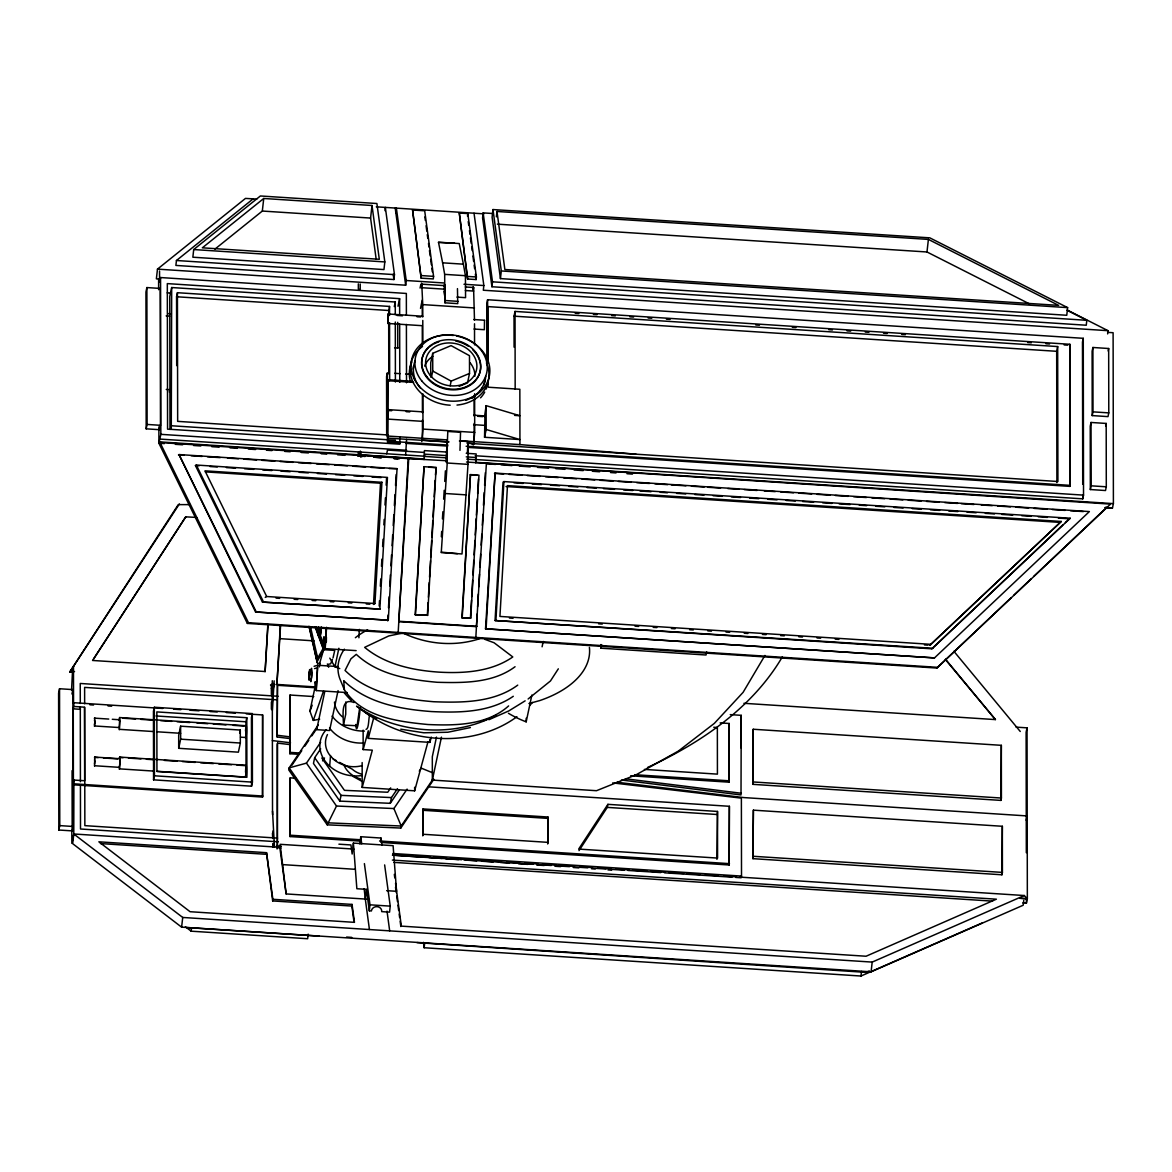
<?xml version="1.0" encoding="UTF-8"?>
<svg xmlns="http://www.w3.org/2000/svg" width="1172" height="1172" viewBox="0 0 1172 1172"><rect width="100%" height="100%" fill="white"/><g stroke="black" fill="none" stroke-linecap="round" stroke-linejoin="round"><path stroke-width="1.5" d="M459.395 440.994L468.053 441.566L468.009 464.361L462.017 553.96L441.258 552.627L447.235 463.013L447.294 440.218L445.946 461.973M94.756 721.688L94.478 719.945M94.8 761.258L94.551 759.646M119.91 721.293L119.28 729.76M119.984 760.818L119.354 769.286M323.706 637.158L323.619 643.677L325.201 648.629L356.142 650.621M326.343 641.934L326.402 637.231L323.97 637.07L325.23 645.801L326.285 628.046M318.125 633.554L318.579 627.079M318.315 631.811L318.447 635.913L319.37 627.635M321.187 627.753L320.176 637.407L319.78 634.433M321.362 626.991L321.26 630.272M94.844 722.597L94.712 717.85L94.449 718.7M119.91 763.968L119.969 762.371M245.534 772.202C246.618 749.977 246.765 786.222 245.549 775.132M447.235 439.573L446.737 455.952L447.807 431.457L460.537 432.278L459.981 450.37M308.749 676.581L308.91 673.827M309.965 673.168L309.056 680.185L309.672 669.564L309.144 678.661L308.91 676.977M311.942 672.845L311.752 676.303M319.136 630.346L319.18 627.738M326.578 627.269L325.201 648.629M358.91 637.788L359.321 629.393M94.786 723.666L94.727 722.392M94.786 761.888L94.566 763.998M245.519 731.064C246.691 714.246 246.809 741.656 245.519 736.749M280.342 624.896L276.9 684.668L280.533 626.126M421.788 441.595L422.975 429.084L422.916 393.895M473.503 444.935L474.704 432.424L474.631 393.733M457.402 553.667L441.287 552.129M267.831 624.544L265.106 671.644L268.022 624.427M359.496 709.119L357.094 725.732L343.425 725.116C343.645 717.147 339.631 696.783 354.061 702.526M359.98 707.551C360.493 709.88 356.757 739.4 355.761 724.501M381.925 482.293L380.49 483.216L373.502 604.43L374.937 603.521L381.925 482.293L204.983 470.836L266.674 596.504L374.937 603.521M379.186 606.027L379.494 600.621M380.329 586.19L380.739 578.968M381.471 566.34L381.882 559.132M382.614 546.504L383.024 539.296M383.859 524.866L384.182 519.445M385.002 505.015L385.427 497.807M386.159 485.179L386.57 477.971M379.845 609.088L387.449 477.414L196.325 465.035L195.446 465.592L262.455 602.086L379.845 609.088L262.455 602.086M387.712 620.911L388.049 615.08M388.474 607.77L389.104 596.826M389.734 585.868L390.364 574.925M390.891 565.798L391.521 554.839M392.049 545.712L392.679 534.754M393.206 525.627L393.836 514.669M394.363 505.542L394.993 494.599M395.521 485.472L396.165 474.513M388.298 620.193L397.044 468.683L179.008 454.56L255.569 612.004L388.298 620.193L255.569 612.004M398.187 632.411L408.222 458.618L446.664 460.743M466.529 462.032L486.395 463.306L476.447 626.654L398.817 621.629L408.75 458.281M415.196 614.67L424.03 466.69L436.16 467.482L427.619 615.271L415.196 614.67L427.619 615.271M415.489 614.494L424.03 466.69M427.326 615.461L428.073 602.686M428.381 597.207L429.23 582.616M429.538 577.137L430.49 560.714M430.695 557.066L431.648 540.644M431.853 536.996L432.805 520.573M433.01 516.925L433.962 500.503M434.182 496.855L435.12 480.432M435.442 474.968L436.16 467.482M461.944 617.703L470.485 474.587L478.967 475.143L470.719 618.069L461.944 617.703L470.719 618.069M462.237 617.527L470.485 474.587M470.426 618.259L471.481 600.167M471.686 596.548L472.624 580.257M472.931 574.837L473.766 560.363M474.089 554.942L474.924 540.468M475.231 535.033L476.169 518.757M476.389 515.138L477.326 498.847M477.634 493.427L478.469 478.952M475.832 637.436L477.18 613.982M477.605 606.73L478.337 594.058M478.747 586.806L479.48 574.134M479.905 566.882L480.637 554.21M481.15 545.156L481.78 534.285M482.307 525.232L482.937 514.362M483.45 505.308L484.183 492.636M484.607 485.384L485.34 472.712M485.53 628.822L495.067 473.092L1089.374 511.578L934.494 657.902L485.53 628.822L934.494 657.902M486.102 628.47L495.067 473.092M495.053 620.53L503.037 482.132L503.916 481.575L1070.212 518.244L931.887 648.819L495.053 620.53L932.751 648.263M495.932 619.973L503.916 481.575M441.331 536.747L441.668 531.385M442.43 518.874L442.87 511.725M443.646 499.199L444.203 490.292M444.745 481.443L445.404 470.822M467.335 453.081L468.053 441.566M271.889 707.815L272.373 700.885M272.622 697.413L273.223 683.496M272.344 710.349L274.16 680.844M318.198 630.932L318.432 628.236M94.698 723.065L94.463 726.244M119.734 764.906L119.383 767.66M329.669 766.166L330.504 755.837M317.436 656.584L316.997 661.858L323.824 649.698L324.527 644.322M347.249 692.579L316.308 690.572L317.744 665.257L337.756 666.56M311.591 677.958L311.562 668.304L311.166 669.417M319.062 631.327L318.535 634.374L318.315 633.437M321.011 631.752L320.264 636.03L319.971 634.711M94.654 723.666L94.493 724.692M73.895 780.054L73.397 782.427L73.265 708.84L73.777 706.467L84.531 707.17L84.648 780.742L73.895 780.054L73.777 833.981L72.679 843.679L181.616 927.155L871.104 971.808L1023.2 905.238L1023.757 900.374M256.8 199.079L245.49 198.405L157.473 269.135L156.374 278.833L160.022 279.068M253.167 198.844L176.445 260.506L175.888 265.429L393.909 279.537L394.466 274.629L385.339 207.4L384.973 210.682M193.702 249.548L192.853 257.21L383.962 269.575L384.826 261.927L376.901 203.518L260.389 195.973L193.702 249.548L384.826 261.927M181.616 927.155L182.715 917.456L73.777 833.981L71.844 843.342L71.814 830.567M214.886 249.167L262.323 211.048L263.744 198.478L372.007 205.496L379.303 259.276L202.346 247.819L263.744 198.478M308.177 934.128L307.665 938.728L191.153 931.183L191.505 928.121M354.047 922.203L351.849 906.059L272.68 900.931L266.542 852.674L98.873 841.818L190.084 911.713L354.471 922.349L352.04 904.418L272.871 899.29L266.542 852.674M272.68 900.931L272.871 899.29M376.183 259.29L370.586 218.065L372.007 205.496M395.858 212.879L396.385 208.206L406.215 280.518L405.673 285.206L157.473 269.135M412.559 210.008L421.158 278.145L433.288 278.936L433.581 276.358L424.689 210.784L412.559 210.008L421.158 278.145M386.643 890.661L396.575 891.306L393.103 845.657L353.387 843.093L352.157 854.022L350.926 844.953L338.913 844.177M351.849 906.059L352.04 904.418M359.921 843.987L360.742 836.72L380.988 838.039L381.969 845.202M369.444 929.543L365.298 899.056L366.397 889.343L356.859 888.728L353.387 843.093M384.636 864.921L390.232 906.132L389.558 912.138L381.706 911.626A5.186 4.644 -7.7 0 0 377.076 906.645A5.186 4.644 -7.7 0 0 371.392 910.966L369.312 910.82L369.986 904.813L364.389 863.603M380.592 841.525L380.988 838.039M459.292 213.026L467.613 279.009L476.096 279.566L476.389 276.988L467.789 213.582L459.292 213.026L467.613 279.009M467.496 216.146L467.789 213.582M492.255 213.48L483.142 212.894L482.586 217.802L491.932 286.744L1086.254 325.23L1086.81 320.308L1067.267 310.404M482.674 218.505L483.23 213.582M474.03 213.231L483.846 285.543L483.318 290.231L1107.994 330.68L1107.643 333.917M492.973 209.554L492.108 217.201L500.444 278.599L1066.754 315.268L1067.619 307.621L929.806 237.843L492.973 209.554L501.308 270.952L500.444 278.599M496.386 216.864L496.987 211.473L928.4 239.41L1058.653 305.379L504.868 269.516L496.987 211.473M491.932 286.744L492.489 281.822L483.142 212.894M982.107 923.009L860.966 976.027L424.147 947.738L424.66 943.152M1029.558 303.929L926.979 251.98L928.4 239.41M860.966 976.027L861.493 971.442M871.104 971.808L872.188 962.095L1024.299 895.525L1027.346 898.748L1026.408 903.143L1022.775 902.909M369.429 715.799C368.521 719.168 368.916 729.145 366.06 729.365M309.13 673.197L309.584 671.087L309.804 672.772M311.503 677.343L310.8 681.679L310.39 678.72M323.985 643.457L323.516 647.032L319.18 635.224M444.203 286.451L444.554 284.151L444.994 302.815L457.739 303.636L457.461 288.62M94.507 758.006L94.786 757.097L119.661 758.709L119.793 759.603M94.522 766.048L94.786 757.097M119.266 718.788L119.647 717.557L246.193 725.746M119.31 720.311L119.573 719.462L119.734 721.073M119.324 727.856L119.647 717.557M119.339 758.313L119.72 757.083L246.267 765.287M311.356 678.5L310.873 680.302L310.58 678.998M387.917 323.472L388.21 313.993L387.917 323.472L422.286 325.699L422.316 345.579M514.581 415.401L519.885 415.738L486.146 405.659L486.19 429.494L519.928 439.559L484.549 437.273L484.944 415.972L473.898 415.181M59.538 688.74L58.6 693.15L58.834 830.025L72.181 830.875L73.118 826.48L72.869 689.605L59.538 688.74L59.772 825.615L58.834 830.025M146.881 287.565L145.943 291.96L146.178 428.835L159.524 429.699L160.461 425.304L160.227 288.429L146.881 287.565L147.115 424.44L146.178 428.835M72.854 669.036L73.484 666.092L73.543 703.713L73.763 702.702L162.747 708.459M71.946 694.014L72.869 689.605M406.391 315.327L406.347 293.454L160.564 277.544L159.568 282.276L159.539 270.981M395.286 314.741L395.257 302.01L171.683 287.536L169.75 296.663L169.984 429.465M176.694 365.62L176.562 296.765L177.426 292.707L389.529 306.434L389.543 315.502M169.354 392.063L169.852 389.69L166.263 389.456M486.395 463.306L1110.543 504.107L936.824 668.055L247.351 623.416L158.909 443.25L160.842 434.343L160.564 277.544M171.273 428.835L171.683 287.536M154.308 707.243L153.444 711.301L153.561 779.849L251.555 786.192L252.42 782.134L252.302 713.587L154.308 707.243L154.426 775.791L153.561 779.849M180.62 726.186L178.686 735.327L178.701 748.307L238.385 752.175L240.333 743.033L240.304 730.053L180.62 726.186L180.649 739.166L178.701 748.307M239.659 733.101L240.304 730.053M157.18 771.308L246.032 777.065L245.944 721.791L246.794 717.718L156.843 711.902L156.945 771.469L246.896 777.285L246.794 717.718M252.302 713.587L251.438 717.645L251.555 786.192M246.267 713.88L262.616 714.935L262.543 797.063L73.689 784.83M274.16 684.36L273.237 688.755L271.362 688.638M315.795 687.788L277.456 685.298L277.178 736.998L289.865 738.58M262.543 797.063L262.616 714.935M277.178 736.998L277.456 685.298M290.231 744.63L277.544 743.121L277.193 744.821L277.368 847.737L281.016 847.986M313.759 696.564L290.07 695.025L289.88 753.743L298.992 754.328M289.88 753.743L290.07 695.025M388.679 314.125L389.529 306.434M295.681 778.208L290.216 777.856L289.924 779.204L290.026 836.559L361.093 841.159M277.368 847.737L277.544 743.121M394.29 306.581L395.257 302.01M319.663 719.168L313.305 720.414L309.935 711.155L315.942 682.837M319.326 666.897L320.073 663.367M398.011 306.258L399.623 298.655L167.318 283.609L167.567 429.142L399.872 444.188L399.857 436.907M290.026 836.559L290.216 777.856M411.313 381.222L387.58 379.684L387.361 380.695L387.346 372.828L386.57 376.549L386.672 435.808M387.58 382.746L388.02 380.724L413.57 382.38M324.776 691.509L316.674 729.673L329.596 730.508L338.063 690.616M320.689 748.82L314.682 757.698L313.466 763.441L339.836 801.121L390.247 803.318L399.271 790.016M339.763 668.597L334.958 666.78L338.884 648.248M388.02 380.724L387.683 438.094L447.836 441.99M420.089 288.078L420.763 284.855M387.58 379.684L387.478 442.181L400.238 443.016M444.994 302.815L444.335 285.616L421.935 284.166L421.451 286.393L421.451 283.228M386.701 453.769L387.493 450.048L424.03 452.407M420.499 308.382L422.242 300.135L422.272 316.572M433.86 779.277L400.78 828.062L327.222 824.839L336.496 806.028L306.463 763.133L320.674 742.198M405.615 455L406.596 439.324M459.175 386.35L467.525 382.863L469.518 373.429L469.489 355.687L451.088 345.623L432.717 353.314L430.725 362.734L430.739 376.93M339.836 801.121L341.052 795.363L314.682 757.698M431.413 377.34L432.746 371.055L432.717 353.314M424 459.556L424.454 450.605L446.854 452.055L446.854 455.6L424.469 454.15M450.151 385.822L451.147 381.12L469.518 373.429M465.357 286.979L473.664 287.506L473.18 289.748L473.18 286.583M474.968 459.483L1082.752 498.847L1083.529 495.126L1083.265 338.312L487.596 299.739L486.805 303.46L486.907 358.31M487.611 307.606L487.83 306.595L1069.846 344.275L1070.08 485.355L1069.875 486.38L467.76 447.382M390.247 803.318L391.477 797.575L397.484 788.697M486.146 405.659L484.505 416.749L484.812 415.884M475.729 462.896L476.184 453.945L466.236 453.3M400.78 828.062L401.205 826.026L433.288 778.721M484.549 437.273L486.19 429.494M514.083 347.161L514.025 316.162L515.035 311.43L1057.671 346.56L1057.906 481.502L467.877 443.294M436.482 737.085L432.307 756.76L432.351 780.083L596.489 790.704L636.191 774.736L678.339 751.091L714.334 723.388L743.107 692.33L764.95 655.441M423.019 808.929L422.77 835.636L423.019 808.929L547.969 817.016L547.72 843.723L547.969 817.016M432.351 780.083L441.448 737.144M508.458 713.294A103.795 57.897 -0.1 0 0 526.184 721.849L531.868 695.04M542.094 646.798L543.222 641.436M706.687 651.896L706.027 655.002L600.884 648.189L601.646 644.644M579.012 850.638L607.272 807.391L607.916 804.344L717.498 811.449L717.572 858.08L578.675 849.085L607.916 804.344M720.121 722.875L729.233 723.476L729.043 782.178L630.639 775.805M716.927 859.34L717.498 811.449M730.273 714.627L741.231 715.33L740.924 747.839M729.043 782.178L729.233 723.476M428.703 786.822L729.38 806.292L729.189 864.995L381.134 842.463M753.244 729.248L752.834 784.346L1000.917 800.403L1001.415 798.044L1001.328 745.319L753.244 729.248L752.834 784.346M741.231 715.33L741.012 794.953L621.424 780.01M729.189 864.995L729.38 806.292M753.391 810.16L752.966 858.666L1001.913 874.781L1002.412 872.408L1002.338 826.275L753.391 810.16L752.966 858.666M612.736 782.896L741.378 798.147L741.51 876.085L741.158 877.769L735.679 877.418M1056.895 482.586L1056.675 351.307L1057.671 346.56M1069.846 344.275L1069.875 486.38M1083.265 338.312L1082.474 342.034L1082.723 484.256M1001.328 745.319L1000.917 800.403M1092.905 347.483L1092.114 351.204L1092.216 415.591L1107.994 416.617L1108.785 412.881L1108.668 348.509L1092.905 347.483L1093.007 411.87L1092.216 415.591M1002.338 826.275L1001.913 874.781M1091.029 422.462L1090.238 426.183L1090.341 489.544L1105.504 490.526L1106.295 486.805L1106.192 423.444L1091.029 422.462L1091.132 485.823L1090.341 489.544M1016.08 727.138L1027.038 727.841L1026.115 732.236L1026.32 852.733M1108.141 350.985L1108.668 348.509M1105.665 425.919L1106.192 423.444M1026.262 820.327L1027.199 815.932L743.942 797.59L616.985 782.237M1112.462 508.033L1105.167 507.505L1112.462 508.033L1113.4 503.623L1113.107 332.716L1107.613 332.365M324.644 646.08L319.707 663.132L317.553 663.542L315.034 651.456M333.038 657.888L334.752 650.401L323.824 649.698L315.913 628.163M431.296 737.085L429.904 742.374L368.286 738.375L373.868 717.235M427.985 741.773L414.639 790.822L362.192 787.423L372.315 750.168L363.159 749.582L368.272 730.771L368.286 738.375M313.305 720.414L323.413 691.348M309.935 711.155L312.192 705.192M332.438 659.367L330.621 663.835L328.482 664.246M422.945 411.87L388.372 409.643L388.064 410.493L391.682 410.727M484.505 320.498L484.358 329.713L474.015 329.039M310.434 626.61L317.964 659.426L316.792 659.748L323.076 648.556L324.248 648.248M782.325 656.906C752.234 708.152 700.446 743.107 647.457 767.528M73.411 672.259L69.763 672.025L178.276 504.619L190.26 504.619M69.763 672.025L179.389 503.916M93.54 658.942L185.835 516.72L92.734 660.349M558.326 668.831L550.459 680.976L528.118 698.995M318.242 724.97L289.176 767.85L288.737 769.872L327.222 824.839M291.755 765.433L301.775 750.651M304.779 746.227L308.793 740.308M311.796 735.87L316.806 728.486M322.564 760.862L324.527 757.962M390.686 787.892L387.742 792.243L344.451 790.338L321.817 758.006M306.463 763.133L289.176 767.85L327.647 822.803L401.205 826.026L393.909 808.548L407.094 789.108M419.268 771.161L421.305 768.158L432.966 772.919M360.331 451.352L359.57 456.245L359.379 452.67M1061.261 521.467L929.894 645.274L1061.261 521.467L507.476 485.618L499.931 616.428L931.344 644.366M931.887 648.819L1062.726 525.056M1065.377 522.551L1070.212 518.244M936.824 668.055L1011.172 597.735M1013.839 595.23L1031.096 578.895M1033.748 576.39L1106.778 507.315M508.633 705.91C486.863 725.409 455.571 725.688 428 724.53C398.143 721.6 361.914 717.205 344.378 689.722L343.733 680.654C366.836 703.229 400.399 709.221 431.516 711.565C459.219 712.884 489.764 712.532 513.292 696.285M343.425 725.116L345.755 714.114L345.74 701.984M517.746 685.122C493.91 702.702 462.266 702.819 433.669 701.735C402.26 699.083 368.374 693.297 345.051 670.443L350.926 658.825L356.273 654.357C378.029 674.676 408.632 679.687 437.185 682.28C463.614 682.998 492.885 683.247 515.05 666.736M158.879 426.872L158.909 443.25L160.022 442.547L408.222 458.618M397.044 468.683L389.207 468.566M472.243 444.642L474.03 443.514L466.896 443.045M265.238 597.412L266.674 596.504M247.351 623.416L248.464 622.713L937.937 667.351M945.555 659.323L995.438 719.593L945.365 659.44M525.144 700.841L508.78 710.935L488.885 719.711M496.078 715.213C453.505 738.58 396.224 733.335 356.552 706.174L371.627 716.825L376.608 718.685M483.333 720.839L488.109 718.729M869.331 970.929L866.02 972.379L416.954 942.61M479.89 638.623C455.425 646.783 427.692 644.512 404.399 633.671M314.067 666.297L317.744 665.257M314.536 668.582L317.48 667.762L316.279 688.023L315.297 681.723M528.909 703.552L539.765 700.578A103.795 57.897 -0.1 0 0 589.399 647.384M402.875 633.027L388.767 635.942L364.653 647.354C385.192 664.436 412.647 670.325 438.753 672.127C463.98 673.578 491.478 671.82 512.794 656.95L494.101 642.769L484.71 639.282M470.397 727.578L447.865 732.236L423.868 732.793L400.751 729.189M341.052 795.363L391.477 797.575M336.496 806.028L393.909 808.548M1020.036 898.323L1027.346 898.748L1027.038 727.841M376.285 206.814L483.816 213.846M497.382 224.16L926.979 251.98M262.323 211.048L370.586 218.065M438.504 242.428L454.619 243.249M463.394 264.169L459.234 243.542L438.475 242.208L442.62 262.821L463.394 264.169L465.43 275.698L465.562 297.673L456.919 297.102M501.308 270.952L1067.619 307.621M442.62 262.821L444.671 274.365L465.43 275.698M467.892 276.445L476.389 276.988M421.451 275.581L433.581 276.358M176.445 260.506L394.466 274.629M492.489 281.822L1086.81 320.308M406.215 280.518L444.129 282.979M463.98 284.269L483.846 285.543M421.935 284.166L421.935 287.711L444.335 289.162M465.372 290.524L473.664 291.066L474.499 320.264M445.345 300.53L458.076 301.351M575.188 313.276L578.836 313.51M593.428 314.462L597.075 314.697M611.681 315.634L615.329 315.869M629.921 316.821L633.569 317.055M648.16 318.008L651.808 318.242M666.414 319.18L670.062 319.414M755.808 324.966L759.456 325.215M792.301 327.34L795.949 327.574M828.794 329.698L832.442 329.933M847.034 330.885L850.682 331.119M865.273 332.057L868.935 332.291M883.527 333.244L887.175 333.478M901.766 334.43L905.414 334.665M1027.654 342.576L1031.316 342.81M1045.907 343.762L1049.555 343.997M1064.147 344.934L1067.795 345.169M421.935 287.711L422.755 304.603L474.484 307.958M167.186 292.853L170.819 293.088M514.025 316.162L1056.675 351.307M176.562 296.765L388.665 310.492M388.21 313.993L422.784 316.235M473.722 319.531L484.651 320.234M397 315.444L402.465 315.795M417.012 316.733L420.66 316.967M167.757 313.583L171.39 313.818M166.146 315.883L169.72 316.103M394.583 347.806L398.202 348.04M1093.007 411.87L1108.785 412.881M394.656 373.311L400.121 373.663M405.6 374.015L411.079 374.366M488.402 387.229L519.841 389.265L519.943 444.598L635.971 454.179M406.157 411.665L409.775 411.899M477.605 416.294L482.791 416.631M422.653 421.349L388.078 419.122L388.372 409.643M473.605 424.66L484.519 425.363M422.975 429.084L474.704 432.424M387.947 434.973L177.661 421.363L177.426 292.707M388.108 436.072L447.455 439.91M459.937 440.716L519.943 444.598M422.301 440.159L449.052 441.903M171.918 425.788L395.506 440.262M147.115 424.44L160.461 425.304M1091.132 485.823L1106.295 486.805M387.683 441.17L447.894 445.067M466.148 446.254L1070.08 485.355M405.717 443.368L447.689 446.078M160.842 434.343L406.625 450.253M475.173 455.732L1083.529 495.126M466.236 456.86L476.184 457.505M159.832 439.075L425.685 456.289M423.986 456.391L447.177 457.886M466.793 459.16L475.715 459.732M159.846 441.888L424.469 459.014M475.642 462.325L1113.4 503.623M158.909 443.25L164.373 443.602M175.317 444.32L182.612 444.789M193.556 445.492L200.852 445.975M211.795 446.678L219.091 447.147M230.034 447.865L237.33 448.334M248.274 449.037L255.569 449.521M266.513 450.224L271.977 450.575M284.752 451.41L290.216 451.762M301.16 452.465L308.456 452.934M321.231 453.769L326.695 454.121M337.639 454.824L344.934 455.307M363.144 456.479L357.709 456.128L358.632 451.953M373.956 457.183L381.193 457.651M393.851 458.472L399.271 458.823M447.235 463.013L468.009 464.361M428.923 467.218L435.852 467.657M494.496 473.444L503.623 474.045M509.088 474.396L521.848 475.217M527.312 475.568L540.072 476.403M545.551 476.755L558.312 477.575M563.776 477.927L576.536 478.762M582.015 479.114L594.775 479.934M600.24 480.3L613 481.121M618.464 481.472L631.225 482.307M636.704 482.659L649.464 483.479M654.928 483.831L667.688 484.666M671.336 484.9L685.928 485.838M691.392 486.204L704.152 487.025M707.8 487.259L720.56 488.079M727.856 488.563L738.785 489.266M744.264 489.618L757.024 490.453M764.32 490.922L775.249 491.625M780.728 491.976L793.488 492.811M798.952 493.163L811.713 493.983M817.177 494.35L829.937 495.17M835.416 495.522L848.176 496.357M853.641 496.708L866.401 497.529M871.88 497.88L884.64 498.715M890.105 499.067L902.865 499.887M908.329 500.239L921.104 501.074M926.569 501.426L939.329 502.246M944.793 502.612L957.553 503.433M961.201 503.667L973.961 504.502M981.257 504.971L992.201 505.674M997.665 506.026L1010.425 506.861M1015.89 507.212L1028.664 508.033M1034.129 508.384L1046.889 509.219M1052.353 509.571L1065.114 510.391M1070.593 510.758L1083.353 511.578M178.452 454.926L183.901 455.278M191.168 455.747L202.067 456.45M207.517 456.802L220.233 457.622M227.5 458.091L238.414 458.809M243.864 459.16L256.58 459.981M262.03 460.332L274.746 461.153M280.196 461.504L292.912 462.339M298.362 462.691L311.078 463.511M316.528 463.863L329.244 464.683M334.694 465.035L347.425 465.855M352.875 466.222L365.591 467.042M371.041 467.394L383.757 468.214M470.192 474.777L476.975 475.217M513.995 482.835L523.137 483.435M532.264 484.021L541.405 484.607M550.532 485.208L559.674 485.794M568.801 486.395L577.942 486.981M587.069 487.567L596.211 488.167M603.521 488.636L614.48 489.339M623.607 489.94L632.748 490.526M640.044 490.995L651.017 491.713M660.144 492.299L667.454 492.782M676.581 493.368L685.723 493.954M694.85 494.555L703.991 495.141M713.118 495.727L722.26 496.327M731.387 496.913L740.528 497.514M749.655 498.1L758.797 498.686M767.924 499.287L777.051 499.873M786.192 500.459L795.319 501.059M802.63 501.528L813.588 502.246M822.729 502.832L831.856 503.418M839.167 503.901L850.125 504.605M859.266 505.191L866.562 505.674M875.704 506.26L884.831 506.846M893.972 507.447L903.099 508.033M912.241 508.633L921.368 509.219M930.509 509.805L939.636 510.406M948.778 510.992L957.905 511.578M967.047 512.179L976.173 512.765M985.315 513.365L994.442 513.951M1001.752 514.42L1012.711 515.138M1021.838 515.724L1030.979 516.31M1038.289 516.793L1047.416 517.379M1058.375 518.097L1069.347 518.8M195.446 465.592L199.094 465.826M210.008 466.529L217.289 466.998M226.386 467.599L235.484 468.185M244.596 468.771L253.694 469.357M262.792 469.943L271.889 470.543M281.002 471.129L290.099 471.715M299.197 472.301L308.295 472.902M317.407 473.488L326.505 474.074M335.602 474.66L344.7 475.261M353.812 475.847L362.91 476.433M372.007 477.019L381.105 477.605M506.04 486.527L1059.825 522.375M205.364 471.877L380.49 483.216M445.257 493.515L466.031 494.862M185.645 516.837L196.735 517.438M276.065 598.116L279.669 598.35M294.099 599.288L297.717 599.522M312.148 600.46L315.751 600.694M330.196 601.617L333.8 601.851M348.231 602.789L351.849 603.023M366.279 603.961L369.883 604.195M509.41 618.04L513.058 618.289M598.614 623.826L602.247 624.061M635.019 626.185L638.652 626.419M653.214 627.357L656.862 627.591M671.424 628.544L675.057 628.778M689.619 629.716L693.267 629.95M707.829 630.888L711.463 631.137M726.025 632.074L729.673 632.309M744.235 633.246L747.868 633.481M762.43 634.433L766.078 634.667M780.64 635.605L784.273 635.839M798.835 636.792L802.483 637.026M817.045 637.964L820.678 638.198M835.24 639.15L838.888 639.385M924.444 644.922L928.078 645.157M399.344 621.292L476.989 626.317M279.888 638.652L314.067 640.864M92.559 660.466L265.297 671.527M743.927 703.303L995.438 719.593M277.237 684.448L315.034 686.895M70.877 671.322L74.525 671.556M271.435 684.316L275.068 684.551M270.527 685.034L274.175 685.268M278.072 696.271L80.253 683.466L80.282 703.478M713.748 727.255L717.352 727.49L717.425 774.135L644.38 769.403M277.295 699.874L84.618 687.393L84.648 703.757M173.632 709.163L180.898 709.646M189.981 710.232L199.064 710.818M209.949 711.521L217.216 711.99M226.299 712.576L235.382 713.162M89.892 704.782L93.526 705.017M108.044 705.954L111.677 706.189M73.265 708.84L80.443 709.309M155.979 715.96L245.944 721.791M122.987 718.216L135.527 719.022M140.904 719.374L153.459 720.194M160.711 720.663L171.595 721.366M177.031 721.718L189.732 722.538M196.984 723.007L207.869 723.71M213.304 724.062L225.991 724.882M233.257 725.351L244.128 726.054M94.536 718.143L108.747 719.066M112.292 719.286L119.398 719.755M94.551 725.966L119.412 727.563M119.412 729.336L153.473 731.548M157.107 731.782L180.678 733.306M240.524 737.173L245.959 737.525M180.649 739.166L240.333 743.033M753.347 781.973L1001.415 798.044M290.173 752.38L299.27 752.981M634.579 774.692L729.336 780.816M119.471 757.508L123.045 757.742M128.437 758.094L140.977 758.899M146.354 759.251L153.532 759.72M164.417 760.423L177.104 761.243M182.539 761.595L195.241 762.415M200.676 762.767L213.377 763.587M218.812 763.939L231.499 764.759M236.949 765.111L246.017 765.697M94.595 757.405L98.155 757.639M103.488 757.991L117.698 758.899M94.61 765.741L119.485 767.352M119.485 768.861L153.547 771.073M154.426 775.791L252.42 782.134M607.272 807.391L716.854 814.481M73.909 783.819L262.762 796.037M422.726 810.277L547.676 818.378M423.063 834.274L548.013 842.36M753.464 856.293L1002.412 872.408M290.304 835.211L361.372 839.811M379.596 840.983L729.467 863.647M277.544 838.112L84.853 825.645L84.648 707.405M59.772 825.615L73.118 826.48M278.321 841.818L80.502 829L80.428 785.343M353.915 849.085L280.137 844.309L286.129 893.928L368.667 899.276M277.735 846.052L281.383 846.287M392.767 853.494L741.51 876.085M73.777 833.981L279.8 847.312L286.129 893.928M397.44 854.93L410.2 855.765M415.664 856.117L430.241 857.054M433.889 857.289L446.635 858.124M452.114 858.475L466.69 859.413M470.324 859.662L483.084 860.482M488.548 860.834L501.308 861.654M506.773 862.021L519.533 862.841M524.997 863.193L537.758 864.028M543.222 864.379L555.982 865.2M561.447 865.551L574.207 866.386M579.671 866.738L592.417 867.558M597.896 867.91L610.641 868.745M616.106 869.097L628.866 869.917M632.514 870.151L647.091 871.104M650.738 871.338L665.315 872.276M668.963 872.51L683.54 873.462M687.188 873.697L699.933 874.517M705.398 874.883L718.158 875.704M723.622 876.055L736.382 876.876M740.03 877.125L1024.299 895.525M392.4 855.194L425.275 857.318M428.923 857.552L461.797 859.691M465.445 859.926L532.996 864.291M536.659 864.526L551.265 865.478M554.913 865.712L569.519 866.665M573.167 866.899L587.773 867.837M591.435 868.086L606.041 869.023M609.689 869.258L624.295 870.21M627.943 870.444L660.818 872.569M664.465 872.803L732.031 877.183M392.371 860.087L996.39 899.188L866.064 956.235L401.351 926.129L395.535 883.307M100.514 843.576L266.352 854.315M393.953 862.387L992.494 901.136M282.892 864.628L354.867 869.287M369.986 904.813L390.232 906.132M182.715 917.456L872.188 962.095M346.575 937.058L351.761 937.395M186.861 927.55L319.018 936.12M374.044 457.227L381.34 457.725M394.1 458.604L397.748 458.853M392.84 855.091L442.064 858.475M445.712 858.739L458.472 859.618M463.951 859.984L476.711 860.863M482.175 861.244L493.119 861.991M500.415 862.489L509.527 863.119M518.639 863.749L527.766 864.379M536.879 865.009L544.174 865.507M555.118 866.255L560.582 866.635M573.342 867.514L578.807 867.895M591.582 868.774L595.23 869.023M607.99 869.902L611.638 870.151M1020.05 898.25L1027.346 898.748M360.214 451.249L360.507 454.883L422.565 459.263M486.453 463.775L495.566 464.42M501.045 464.815L512.003 465.592M519.299 466.104L530.257 466.881M537.552 467.394L548.496 468.17M555.806 468.683L564.933 469.327M574.06 469.972L583.173 470.617M592.3 471.261L599.61 471.774M610.553 472.55L616.033 472.931M626.976 473.708L632.455 474.103M272.387 740.587L290.524 742.784M277.53 735.298L290.216 736.88M625.409 778.779L741.378 793.268M360.507 454.883L364.932 456.597M316.308 690.572L314.872 682.25M1067.194 310.009L1107.994 330.68M327.457 734.551A26.604 21.931 12 0 0 329.024 754.138L333.229 758.987L336.408 760.687M339.572 762.386L352.259 769.198A19.382 15.969 12 0 0 360.888 773.93M432.746 371.055L451.147 381.12M353.065 776.45L362.265 781.49M311.488 669.681L311.811 672.039M185.366 926.744L191.153 931.183M953.862 651.266L1020.241 731.475M329.786 658.137L334.958 666.78M196.325 465.035L263.334 601.544M179.008 454.56L256.126 611.638M160.022 442.547L248.464 622.713M344.363 689.722L339.792 678.603A94.888 52.916 -0.1 0 1 344.363 649.156M317.817 628.338L319.062 631.708M320.923 636.762L324.029 645.201M321.172 639.897L323.018 644.908M316.074 626.786L317.934 631.855M315.092 626.844L323.076 648.556M119.72 757.083L119.837 760.438M309.262 626.917L316.792 659.748M308.983 626.258L316.997 661.858L316.425 654.914M444.012 291.315L444.803 296.326L444.671 274.365M468.229 221.581L468.727 225.214M469.459 230.65L469.957 234.268M470.441 237.887L471.188 243.337M471.671 246.955L472.17 250.574M472.902 256.009L473.635 261.444M474.133 265.077L474.631 268.696M475.363 274.131L476.096 279.566M424.879 216.908L425.348 220.453M426.081 225.771L426.798 231.089M427.282 234.634L427.765 238.18M428.483 243.498L428.967 247.043M429.45 250.588L430.168 255.892M430.651 259.437L431.369 264.755M431.853 268.3L432.336 271.845M395.213 208.103L405.673 285.206M393.191 274.233L393.909 279.537M423.414 942.332L424.147 947.738M394.319 874.371L394.803 877.945M395.521 887.277L396.253 892.639M396.737 896.214L397.469 901.561M397.953 905.136L398.67 910.483M399.169 914.057L399.652 917.617M400.135 921.192L400.853 926.539M387.009 911.127L389.675 930.861M360.742 836.72L361.723 843.899M366.397 889.343L369.312 910.82M364.155 888.713L365.298 899.056M316.206 655.456L316.499 659.001M272.285 680.712L272.519 811.156L274.453 846.975M272.461 833.219L272.724 838.507M272.988 843.811L273.164 847.341M272.519 811.156L272.593 814.76M272.973 830.977L273.149 838.185M273.266 843.591L273.354 847.195M119.954 759.427L119.852 761.448M1082.738 495.199L1082.752 498.847M1026.394 897.752L1026.408 903.143M600.884 644.556L600.884 648.189M526.184 718.246L526.184 721.849M515.035 311.43L515.167 389.207M487.83 306.595L487.918 362.822M487.948 380.841L487.962 386.174M487.596 299.739L487.698 359.614M474.513 323.78L474.543 344.89M474.133 399.813L474.162 416.075M474.177 423.385L474.206 441.639M473.664 287.506L473.664 291.066M429.904 739.327L429.904 742.374M422.755 304.603L422.77 316.909M422.784 320.439L422.828 343.293M422.403 394.656L422.433 412.72M422.447 420.03L422.477 438.299M414.639 787.262L414.639 790.822M406.406 324.454L406.508 382.79M399.623 298.655L399.652 315.019M399.667 324.117L399.769 382.336M397.704 322.344L397.748 347.806M395.301 322.022L395.404 382.057M389.558 322.74L389.661 380.724M388.694 323.179L388.782 373.927M363.13 730.141L363.159 749.582M362.148 762.562L362.192 787.423M360.873 452.011L360.888 457.27M360.214 283.976L360.229 289.235L358.354 289.118L358.339 283.844M277.061 845.481L277.061 848.982M271.347 685.122L271.377 694.674M271.377 701.969L271.391 709.265M158.616 278.951L158.63 289.704M80.297 707.112L80.414 781.709M73.763 702.702L73.777 706.467M72.547 670.501L71.565 690.176M72.078 770.663L72.181 830.875M532.396 702.453A116.043 95.635 12 0 1 530.066 705.061M516.911 716.737A116.043 95.635 12 0 1 372.681 717.528M369.59 715.506A116.043 95.635 12 0 1 362.148 710.115M351.41 700.636A116.043 95.635 12 0 1 344.246 692.798M328.658 667.264A116.043 95.635 12 0 1 327.369 663.982M362.002 775.498A33.695 27.776 12 0 1 325.743 761.976A33.695 27.776 12 0 1 326.197 729.731M362.031 765.638A26.604 21.931 12 0 1 333.229 758.987M342.195 716.722A26.604 21.931 12 0 1 335.339 706.379M334.943 704.958A26.604 21.931 12 0 1 334.489 702.043M364.477 731.094A34.574 28.494 12 0 1 332.072 716.077M360.595 778.984A24.553 20.232 12 0 1 343.792 764.759M363.73 742.989A34.574 28.494 12 0 1 329.537 728.061M472.565 349.593A29.725 24.509 12 0 1 472.272 383.698A29.725 24.509 12 0 1 431.472 382.262A29.725 24.509 12 0 1 428.19 348.025M429.465 346.897A29.725 24.509 12 0 1 432.278 344.861M433.801 343.967A29.725 24.509 12 0 1 438.811 341.872M455.791 341.067A29.725 24.509 12 0 1 468.522 346.341M424.66 366.104A25.828 21.286 12 0 1 432.893 356.259M470.031 362.69A25.828 21.286 12 0 1 474.88 376.183M484.695 392.137A39.702 32.713 12 0 1 480.549 397.835M410.61 382.219A39.702 32.713 12 0 1 411.958 361.958M488.094 380.695A39.702 32.713 12 0 1 486.19 389.031M485.721 376.271A36.435 30.033 12 0 1 465.914 400.282M420.25 387.991A36.435 30.033 12 0 1 415.196 360.522M486.424 362.924A39.702 32.713 12 0 1 456.992 405.073M450.18 405.204A39.702 32.713 12 0 1 413.057 382.204A39.702 32.713 12 0 1 422.521 346.473M456.714 336.042A39.702 32.713 12 0 1 481.721 390.276A39.702 32.713 12 0 1 414.478 379.274A39.702 32.713 12 0 1 453.315 335.485M482.381 387.786A36.435 30.033 12 0 1 479.656 391.785M474.894 396.356A36.435 30.033 12 0 1 472.052 398.29M414.932 380.241A36.435 30.033 12 0 1 413.95 377.106M413.233 369.18A36.435 30.033 12 0 1 413.643 366.074M485.091 380.402A36.435 30.033 12 0 1 483.758 384.929M355.365 637.715A94.888 52.916 -0.1 0 1 367.612 629.818M427.297 377.311A29.725 24.509 12 0 0 478.176 376.315A29.725 24.509 12 0 0 448.231 339.69A29.725 24.509 12 0 0 427.297 377.311M430.446 375.626A25.828 21.286 12 0 0 474.645 374.762A25.828 21.286 12 0 0 448.627 342.942A25.828 21.286 12 0 0 430.446 375.626M421.759 380.885A36.435 30.033 12 0 0 484.109 379.669A36.435 30.033 12 0 0 447.411 334.782A36.435 30.033 12 0 0 421.759 380.885"/></g></svg>
